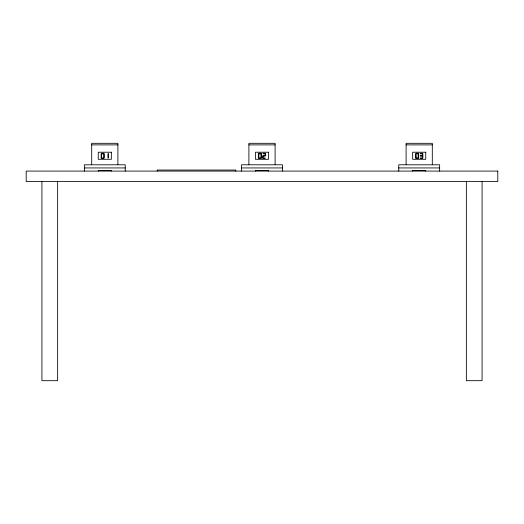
<?xml version="1.0" encoding="UTF-8"?>
<svg xmlns="http://www.w3.org/2000/svg" width="524" height="524" viewBox="0 0 524 524"><rect width="100%" height="100%" fill="white"/><g stroke="black" fill="none" stroke-linecap="round" stroke-linejoin="round"><path stroke-width="0.79" d="M91.7 144.886L117.9 144.886M248.9 144.886L275.1 144.886M406.1 144.886L432.3 144.886M84.364 167.942L125.236 167.942M241.564 167.942L282.436 167.942M398.764 167.942L439.636 167.942M482.08 181.566L482.08 380.686L466.36 380.686L466.36 181.566M439.636 171.086L439.636 164.798L398.764 164.798L398.764 171.086M432.3 164.503L432.3 143.314L406.1 143.314L406.1 164.503M425.75 171.086L425.75 170.562L412.65 170.562L412.65 171.086M422.868 170.562L420.248 170.562M418.676 170.562L415.532 170.562M282.436 171.086L282.436 164.798L241.564 164.798L241.564 171.086M275.1 164.503L275.1 143.314L248.9 143.314L248.9 164.503M268.55 171.086L268.55 170.562L255.45 170.562L255.45 171.086M265.668 170.562L262.524 170.562M261.476 170.562L258.332 170.562M235.8 171.086L235.8 170.038L157.2 170.038L157.2 171.086M125.236 171.086L125.236 164.798L84.364 164.798L84.364 171.086M117.9 164.503L117.9 143.314L91.7 143.314L91.7 164.503M111.35 171.086L111.35 170.562L98.25 170.562L98.25 171.086M108.468 170.562L107.944 170.562M104.276 170.562L101.132 170.562M57.64 181.566L57.64 380.686L41.92 380.686L41.92 181.566M111.35 152.222L98.25 152.222L98.25 159.296L111.35 159.296L111.35 152.222M268.55 152.222L255.45 152.222L255.45 159.296L268.55 159.296L268.55 152.222M425.75 152.222L412.65 152.222L412.65 159.296L425.75 159.296L425.75 152.222M103.752 153.27L101.656 153.27L101.656 155.628L101.132 155.628L101.132 153.794L104.276 153.794L104.276 155.628L103.752 155.628L103.752 153.27M260.952 153.27L258.856 153.27L258.856 155.628L258.332 155.628L258.332 153.794L261.476 153.794L261.476 155.628L260.952 155.628L260.952 153.27M265.144 153.27L263.048 153.27L263.048 153.794L265.668 153.794L265.668 155.628L263.048 155.628L263.048 158.51L265.144 158.51L265.144 157.986L262.524 157.986L262.524 156.152L265.144 156.152L265.144 153.27M418.152 153.27L416.056 153.27L416.056 155.628L415.532 155.628L415.532 153.794L418.676 153.794L418.676 155.628L418.152 155.628L418.152 153.27M422.344 153.27L420.248 153.27L420.248 153.794L422.868 153.794L422.868 155.628L420.248 155.628L420.248 156.152L422.868 156.152L422.868 157.986L420.248 157.986L420.248 158.51L422.344 158.51L422.344 153.27M108.468 153.794L107.944 153.794L107.944 155.628L108.468 155.628L108.468 153.794M101.656 156.152L101.132 156.152L101.132 157.986L104.276 157.986L104.276 156.152L103.752 156.152L103.752 158.51L101.656 158.51L101.656 156.152M108.468 156.152L107.944 156.152L107.944 157.986L108.468 157.986L108.468 156.152M258.856 156.152L258.332 156.152L258.332 157.986L261.476 157.986L261.476 156.152L260.952 156.152L260.952 158.51L258.856 158.51L258.856 156.152M416.056 156.152L415.532 156.152L415.532 157.986L418.676 157.986L418.676 156.152L418.152 156.152L418.152 158.51L416.056 158.51L416.056 156.152M497.8 171.086L26.2 171.086L26.2 181.566L497.8 181.566L497.8 171.086"/></g></svg>
